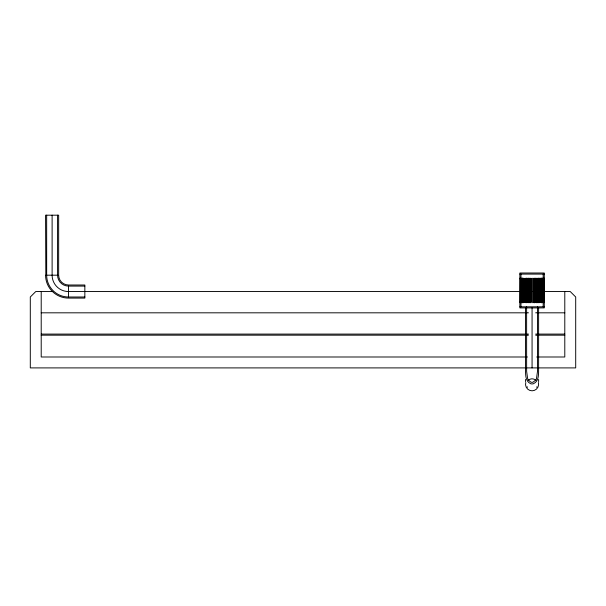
<?xml version="1.0" encoding="UTF-8"?>
<svg xmlns="http://www.w3.org/2000/svg" width="606" height="606" viewBox="0 0 606 606"><rect width="100%" height="100%" fill="white"/><g stroke="black" fill="none" stroke-linecap="round" stroke-linejoin="round"><path stroke-width="0.91" d="M543.158 302.182L543.165 278.275M544.256 302.636L544.256 278.275M521.243 302.182L521.243 278.73M542.946 302.636L542.946 278.275M521.834 302.182L521.789 278.73M542.893 302.182L542.741 302.674M535.348 278.73L535.863 278.184L536.749 278.699L536.749 302.182L536.242 302.727L536.037 278.215L535.719 302.182L536.113 302.712L535.348 302.182L535.719 278.715M541.749 302.182L541.65 302.568M524.516 302.583L524.569 278.404L524.591 302.485L525.357 302.182L525.357 278.699L524.516 278.328M539.635 278.305L539.635 302.606M525.947 302.727L525.5 302.182L525.5 278.73L525.947 278.184L526.447 278.73L526.319 302.674L526.993 302.212L526.993 278.73L526.493 278.184L526.053 278.73L526.129 302.697M538.423 278.275L537.901 278.29L538.007 302.697M538.779 278.73L539.105 278.199L539.575 278.495L539.188 302.727L538.779 302.182L538.779 278.73L539.484 278.73M538.476 278.328L538.636 302.182L538.234 302.72M527.387 278.73L527.894 278.184L528.409 278.699L528.273 302.727L528.788 302.182L528.788 278.73L528.273 278.184L527.765 278.73L527.894 302.727L527.387 302.182L527.765 278.73M537.143 278.73L537.939 278.245L537.643 302.727L537.143 302.182L537.143 278.73L537.689 278.73M519.88 302.621L520.009 278.275M520.971 302.621L520.971 278.29M521.478 278.487L521.478 302.424M521.084 278.275L521.084 302.636M543.059 302.621L543.158 302.235L543.165 302.636M544.127 302.621L544.127 278.29M520.115 302.621L520.115 278.29M544.021 278.275L544.021 302.636M521.19 302.621L521.243 302.235L521.418 302.697M521.743 302.636L521.789 302.212L521.599 302.697M523.925 302.545L523.561 278.184L523.22 302.182L523.478 302.712L523.879 302.462L523.857 278.427M542.605 302.636L542.605 278.275M522.387 302.182L522.592 302.652L522.531 278.207M541.802 302.674L541.802 278.237M541.605 278.207L541.605 302.705M540.135 302.636L540.575 278.184L540.916 302.182L540.31 302.545L540.135 278.275M522.357 278.215L522.357 302.697M534.053 302.727L533.454 302.182L533.454 278.73L534 278.184L533.644 302.182L534.075 302.72L534.53 302.182L534.151 278.207L534.719 278.73L534.363 302.697M530.182 302.674L530.492 278.73L530.061 278.192L530.682 278.73L530.682 302.182L530.136 302.727L529.606 302.182L529.894 278.184L529.417 278.73L529.773 302.697M522.675 278.192L523.084 278.73L522.705 302.727M541.408 302.727L541.052 278.73L541.461 278.192M519.872 274.094L544.264 274.094M45.571 275.185A22.907 22.907 0 0 0 68.478 298.091L84.84 298.091L84.84 285.002L68.478 285.002A9.817 9.817 0 0 1 58.661 275.185L58.661 215.191L45.571 215.191L45.821 275.185M46.306 275.185L57.926 275.185M524.523 278.73L519.887 278.73L519.88 278.29M524.652 278.73L525.357 278.73M525.5 278.73L526.053 278.73M526.447 278.73L526.993 278.73M538.083 278.73L538.636 278.73M539.613 278.73L544.249 278.73M84.84 286.093L68.478 286.093A10.908 10.908 0 0 1 57.57 275.185L57.57 215.191M52.783 291.547L35.754 291.547L30.3 297.001L30.3 367.903L525.773 367.903M520.289 291.547L68.478 291.547A16.362 16.362 0 0 1 52.116 275.185L52.116 215.191M525.781 291.547L538.279 291.547M543.756 291.547L570.246 291.547L575.7 297.001L575.7 367.903L538.363 367.903M84.84 297.001L68.478 297.001A21.816 21.816 0 0 1 46.662 275.185L46.662 215.191M524.523 302.182L519.887 302.182L520.009 302.636M524.652 302.182L525.357 302.182M525.5 302.182L526.053 302.182M526.447 302.182L526.993 302.182M537.143 302.182L537.689 302.182M538.083 302.182L538.636 302.182M538.779 302.182L539.484 302.182M539.613 302.182L544.249 302.182M519.872 306.818L544.264 306.818M41.208 312.817L525.97 312.817M526.258 312.817L527.44 312.817M527.94 312.817L528.485 312.817M535.651 312.817L536.196 312.817M536.696 312.817L537.878 312.817M538.279 312.817L564.792 312.817M41.208 334.088L525.629 334.088M526.985 334.088L527.44 334.088M527.94 334.088L528.485 334.088M535.651 334.088L536.196 334.088M536.696 334.088L537.878 334.088M538.507 334.088L564.792 334.088M41.208 335.179L525.629 335.179M526.985 335.179L527.44 335.179M527.94 335.179L528.485 335.179M535.651 335.179L536.196 335.179M536.696 335.179L537.878 335.179M538.507 335.179L564.792 335.179M525.629 356.995L41.208 356.995L41.208 291.547M526.985 356.995L527.44 356.995M536.696 356.995L537.878 356.995M538.507 356.995L564.792 356.995L564.792 291.547M526.258 367.903L537.878 367.903M521.584 278.207L521.789 278.699L521.751 278.29M542.718 278.215L542.893 278.73M543.052 278.275L543.082 278.73M543.173 274.094L543.173 278.184L544.264 278.184L544.264 273.003L519.872 273.003L519.872 278.184L520.963 278.184L520.963 274.094M543.173 306.818L543.173 302.727L544.264 302.727L544.264 307.909L519.872 307.909L519.872 302.727L520.963 302.727L520.963 306.818M538.613 307.909L538.613 368.281C538.507 373.591 539.302 381.136 533.477 383.712A4.643 4.643 0 0 1 530.659 383.719C524.713 381.045 525.66 373.319 525.523 367.903L525.523 307.909M538.613 379.47L538.613 381.598M537.522 306.818L537.507 371.357L536.492 378.599A8.31 8.31 0 0 1 535.772 380.038L532.977 382.219A3.659 3.659 0 0 1 530.871 382.128L528.538 380.288A8.158 8.158 0 0 1 527.644 378.599L526.629 371.357L526.614 306.818M532.068 307.909L532.068 367.903M525.523 379.47L525.523 381.598M68.478 285.737L68.478 297.357M538.363 382.462A6.545 6.545 0 0 1 532.068 390.809A6.545 6.545 0 0 1 525.773 382.462M536.916 386.772A5.454 5.454 0 0 1 536.636 387.249M527.5 387.249A5.454 5.454 0 0 1 527.22 386.772M528.212 380.409A5.454 5.454 0 0 1 535.924 380.409M542.302 278.699L542.362 302.568L542.302 278.677M531.523 278.699L531.523 302.182L532.068 302.727L532.613 302.182L532.613 278.73L532.098 278.184L531.523 278.677"/></g></svg>
